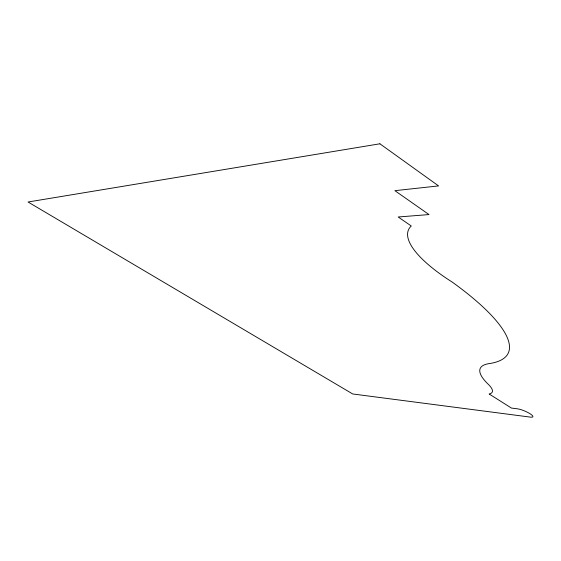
<?xml version="1.0" encoding="UTF-8"?>
<svg xmlns="http://www.w3.org/2000/svg" width="561" height="561" viewBox="0 0 561 561"><rect width="100%" height="100%" fill="white"/><g stroke="black" fill="none" stroke-linecap="round" stroke-linejoin="round"><path stroke-width="0.84" d="M379.902 143.798L28.05 202.002L352.729 393.976L530.573 417.139A9.656 2.083 23 0 0 530.061 413.745A9.656 2.083 23 0 0 517.417 408.808L511.436 408.071L489.185 394.011A48.442 10.743 23.8 0 0 487.747 383.787A97.411 22.51 22.5 0 1 490.076 363.472A197.64 49.901 25.3 0 0 452.215 282.078A115.349 34.978 23.1 0 1 411.269 225.992L398.191 216.988L429.004 214.568L394.888 190.67L438.583 185.915L379.902 143.798"/></g></svg>
